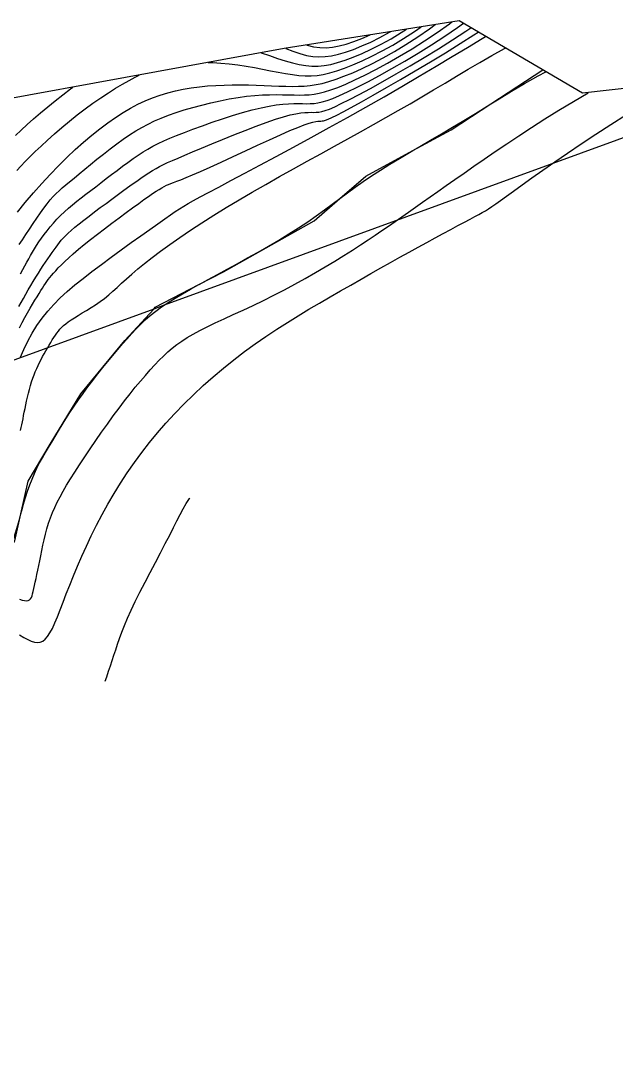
# Model space of a CAD drawing. Header units: metres. Extents: x -2219 to 435, y -3078 to 318.
# Drawn here: x 294.2 to 328.3, y 256 to 315.2 of the extents above; entities that cross this region are included whole.
import ezdxf

# ---------------------------------------------------------------- set-up
doc = ezdxf.new("R2010")
doc.units = ezdxf.units.M
for name, color, linetype in [('TERRAIN_BOUNDARY', 6, 'Continuous'), ('TERRAIN_CONTOUR_1M', 3, 'Continuous'), ('TERRAIN_CONTOUR_5M_SUPPLEMENT', 4, 'Continuous')]:
    doc.layers.add(name, color=color, linetype=linetype)

msp = doc.modelspace()

# ---------------------------------------------------------------- linework, layer by layer
at = {"layer": 'TERRAIN_BOUNDARY'}
msp.add_polyline3d([(334.466, 311.988, 0), (326.34, 311.064, 0), (319.276, 315.215, 0), (309.284, 313.622, 0), (283.816, 308.974, 0), (265.196, 302.536, 0), (256.381, 299.4, 0), (223.265, 291.711, 0), (195.534, 284.467, 0), (183.293, 283.155, 0), (172.734, 277.466, 0), (168.827, 278.773, 0), (157.385, 278.49, 0), (135.797, 277.305, 0)], dxfattribs=at)
at = {"layer": 'TERRAIN_CONTOUR_1M'}
for points in [[(294.105, 298.884, 13), (294.232, 299.106, 13), (294.365, 299.338, 13), (294.502, 299.578, 13), (294.644, 299.823, 13), (294.787, 300.068, 13), (294.932, 300.313, 13), (295.077, 300.552, 13), (295.22, 300.785, 13), (295.361, 301.007, 13), (295.499, 301.219, 13), (295.634, 301.42, 13), (295.764, 301.61, 13), (295.889, 301.79, 13), (296.008, 301.959, 13), (296.122, 302.117, 13), (296.23, 302.265, 13), (296.331, 302.402, 13), (296.43, 302.532, 13), (296.534, 302.66, 13), (296.647, 302.79, 13), (296.776, 302.925, 13), (296.925, 303.07, 13), (297.101, 303.228, 13), (297.308, 303.405, 13), (297.551, 303.602, 13), (297.825, 303.818, 13), (298.122, 304.046, 13), (298.437, 304.285, 13), (298.762, 304.527, 13), (299.091, 304.771, 13), (299.417, 305.011, 13), (299.733, 305.243, 13), (300.033, 305.463, 13), (300.319, 305.671, 13), (300.589, 305.866, 13), (300.846, 306.049, 13), (301.089, 306.219, 13), (301.321, 306.376, 13), (301.541, 306.519, 13), (301.751, 306.65, 13), (301.953, 306.768, 13), (302.157, 306.879, 13), (302.373, 306.988, 13), (302.614, 307.101, 13), (302.889, 307.225, 13), (303.211, 307.364, 13), (303.589, 307.524, 13), (304.036, 307.713, 13), (304.557, 307.931, 13), (305.138, 308.174, 13), (305.759, 308.43, 13), (306.401, 308.691, 13), (307.043, 308.946, 13), (307.667, 309.187, 13), (308.253, 309.403, 13), (308.781, 309.585, 13), (309.236, 309.726, 13), (309.622, 309.828, 13), (309.948, 309.899, 13), (310.222, 309.944, 13), (310.452, 309.968, 13), (310.648, 309.977, 13), (310.817, 309.979, 13), (310.968, 309.977, 13), (311.111, 309.979, 13), (311.258, 309.992, 13), (311.423, 310.022, 13), (311.621, 310.079, 13), (311.864, 310.168, 13), (312.167, 310.297, 13), (312.543, 310.474, 13), (313.006, 310.706, 13), (313.565, 310.999, 13), (314.208, 311.345, 13), (314.919, 311.738, 13), (315.68, 312.17, 13), (316.476, 312.632, 13), (317.288, 313.116, 13), (318.1, 313.614, 13), (318.895, 314.118, 13), (319.66, 314.62, 13), (319.951, 314.818, 13)], [(294.122, 302.416, 11), (294.311, 302.697, 11), (294.51, 302.996, 11), (294.716, 303.307, 11), (294.924, 303.621, 11), (295.132, 303.93, 11), (295.337, 304.227, 11), (295.535, 304.505, 11), (295.722, 304.755, 11), (295.897, 304.972, 11), (296.065, 305.163, 11), (296.231, 305.335, 11), (296.403, 305.498, 11), (296.585, 305.659, 11), (296.785, 305.827, 11), (297.009, 306.011, 11), (297.263, 306.218, 11), (297.551, 306.456, 11), (297.869, 306.719, 11), (298.211, 307.001, 11), (298.571, 307.294, 11), (298.943, 307.592, 11), (299.321, 307.886, 11), (299.699, 308.171, 11), (300.07, 308.44, 11), (300.431, 308.686, 11), (300.786, 308.911, 11), (301.139, 309.117, 11), (301.497, 309.307, 11), (301.866, 309.485, 11), (302.252, 309.651, 11), (302.659, 309.81, 11), (303.095, 309.963, 11), (303.562, 310.113, 11), (304.055, 310.258, 11), (304.566, 310.395, 11), (305.088, 310.523, 11), (305.613, 310.64, 11), (306.134, 310.742, 11), (306.642, 310.827, 11), (307.13, 310.894, 11), (307.593, 310.941, 11), (308.028, 310.97, 11), (308.439, 310.985, 11), (308.825, 310.989, 11), (309.188, 310.986, 11), (309.528, 310.979, 11), (309.848, 310.972, 11), (310.148, 310.968, 11), (310.431, 310.97, 11), (310.706, 310.984, 11), (310.983, 311.014, 11), (311.275, 311.066, 11), (311.591, 311.145, 11), (311.943, 311.256, 11), (312.341, 311.404, 11), (312.797, 311.594, 11), (313.317, 311.83, 11), (313.896, 312.109, 11), (314.522, 312.43, 11), (315.187, 312.789, 11), (315.879, 313.183, 11), (316.59, 313.609, 11), (317.308, 314.064, 11), (318.025, 314.545, 11), (318.73, 315.047, 11), (318.866, 315.15, 11)], [(294.206, 300.749, 12), (294.332, 300.989, 12), (294.449, 301.21, 12), (294.559, 301.416, 12), (294.667, 301.61, 12), (294.774, 301.799, 12), (294.884, 301.984, 12), (294.999, 302.171, 12), (295.122, 302.364, 12), (295.257, 302.565, 12), (295.402, 302.775, 12), (295.557, 302.99, 12), (295.724, 303.209, 12), (295.901, 303.429, 12), (296.088, 303.649, 12), (296.285, 303.867, 12), (296.492, 304.08, 12), (296.709, 304.288, 12), (296.935, 304.49, 12), (297.171, 304.691, 12), (297.417, 304.891, 12), (297.673, 305.092, 12), (297.939, 305.297, 12), (298.215, 305.508, 12), (298.501, 305.727, 12), (298.797, 305.954, 12), (299.1, 306.188, 12), (299.408, 306.424, 12), (299.718, 306.66, 12), (300.027, 306.892, 12), (300.333, 307.116, 12), (300.633, 307.33, 12), (300.924, 307.529, 12), (301.205, 307.712, 12), (301.484, 307.88, 12), (301.768, 308.039, 12), (302.065, 308.193, 12), (302.386, 308.345, 12), (302.738, 308.5, 12), (303.129, 308.662, 12), (303.569, 308.834, 12), (304.062, 309.02, 12), (304.598, 309.214, 12), (305.164, 309.412, 12), (305.745, 309.607, 12), (306.329, 309.793, 12), (306.901, 309.964, 12), (307.447, 310.115, 12), (307.956, 310.239, 12), (308.414, 310.333, 12), (308.825, 310.399, 12), (309.193, 310.442, 12), (309.523, 310.466, 12), (309.82, 310.477, 12), (310.088, 310.478, 12), (310.332, 310.475, 12), (310.558, 310.472, 12), (310.771, 310.475, 12), (310.982, 310.488, 12), (311.203, 310.518, 12), (311.448, 310.573, 12), (311.728, 310.656, 12), (312.055, 310.777, 12), (312.442, 310.939, 12), (312.901, 311.15, 12), (313.441, 311.414, 12), (314.052, 311.727, 12), (314.721, 312.084, 12), (315.434, 312.48, 12), (316.177, 312.908, 12), (316.939, 313.363, 12), (317.704, 313.839, 12), (318.46, 314.331, 12), (319.195, 314.834, 12), (319.524, 315.069, 12)], [(346.233, 314.922, 17), (302.416, 298.95, 17)], [(304.933, 312.828, 9), (305.194, 312.822, 9), (305.662, 312.796, 9), (306.139, 312.754, 9), (306.619, 312.694, 9), (307.099, 312.62, 9), (307.574, 312.536, 9), (308.04, 312.446, 9), (308.494, 312.357, 9), (308.933, 312.272, 9), (309.351, 312.196, 9), (309.747, 312.133, 9), (310.117, 312.089, 9), (310.469, 312.065, 9), (310.813, 312.065, 9), (311.157, 312.09, 9), (311.511, 312.144, 9), (311.884, 312.228, 9), (312.286, 312.345, 9), (312.725, 312.499, 9), (313.209, 312.689, 9), (313.734, 312.918, 9), (314.292, 313.184, 9), (314.878, 313.486, 9), (315.485, 313.824, 9), (316.106, 314.198, 9), (316.736, 314.607, 9), (317.109, 314.87, 9)], [(307.957, 313.38, 8), (308.433, 313.219, 8), (308.897, 313.064, 8), (309.339, 312.923, 8), (309.756, 312.804, 8), (310.143, 312.712, 8), (310.509, 312.65, 8), (310.862, 312.619, 8), (311.212, 312.62, 8), (311.567, 312.653, 8), (311.937, 312.72, 8), (312.331, 312.822, 8), (312.759, 312.96, 8), (313.225, 313.134, 8), (313.728, 313.344, 8), (314.26, 313.591, 8), (314.816, 313.872, 8), (315.388, 314.189, 8), (315.971, 314.54, 8), (316.269, 314.736, 8)], [(294.151, 297.665, 14), (294.304, 297.965, 14), (294.455, 298.251, 14), (294.604, 298.521, 14), (294.749, 298.775, 14), (294.888, 299.011, 14), (295.021, 299.231, 14), (295.145, 299.433, 14), (295.26, 299.617, 14), (295.364, 299.782, 14), (295.457, 299.929, 14), (295.541, 300.061, 14), (295.621, 300.183, 14), (295.7, 300.298, 14), (295.782, 300.411, 14), (295.87, 300.526, 14), (295.969, 300.647, 14), (296.081, 300.778, 14), (296.211, 300.923, 14), (296.362, 301.083, 14), (296.536, 301.26, 14), (296.735, 301.453, 14), (296.962, 301.665, 14), (297.22, 301.895, 14), (297.511, 302.146, 14), (297.838, 302.416, 14), (298.202, 302.707, 14), (298.593, 303.013, 14), (299.003, 303.326, 14), (299.42, 303.64, 14), (299.834, 303.948, 14), (300.235, 304.244, 14), (300.613, 304.519, 14), (300.957, 304.768, 14), (301.259, 304.985, 14), (301.523, 305.171, 14), (301.752, 305.329, 14), (301.951, 305.463, 14), (302.125, 305.575, 14), (302.279, 305.667, 14), (302.418, 305.743, 14), (302.547, 305.806, 14), (302.67, 305.86, 14), (302.802, 305.91, 14), (302.954, 305.966, 14), (303.14, 306.035, 14), (303.374, 306.125, 14), (303.669, 306.244, 14), (304.039, 306.4, 14), (304.496, 306.6, 14), (305.048, 306.849, 14), (305.675, 307.137, 14), (306.353, 307.451, 14), (307.056, 307.776, 14), (307.758, 308.101, 14), (308.434, 308.41, 14), (309.058, 308.691, 14), (309.606, 308.931, 14), (310.057, 309.118, 14), (310.419, 309.258, 14), (310.702, 309.356, 14), (310.92, 309.421, 14), (311.084, 309.458, 14), (311.207, 309.477, 14), (311.301, 309.482, 14), (311.378, 309.482, 14), (311.451, 309.484, 14), (311.534, 309.496, 14), (311.643, 309.526, 14), (311.794, 309.585, 14), (312, 309.679, 14), (312.278, 309.817, 14), (312.643, 310.009, 14), (313.111, 310.262, 14), (313.689, 310.583, 14), (314.365, 310.963, 14), (315.118, 311.393, 14), (315.927, 311.86, 14), (316.774, 312.356, 14), (317.636, 312.869, 14), (318.495, 313.389, 14), (319.331, 313.905, 14), (320.124, 314.407, 14), (320.375, 314.569, 14)], [(309.364, 313.635, 7), (309.764, 313.474, 7), (310.17, 313.336, 7), (310.549, 313.236, 7), (310.912, 313.174, 7), (311.267, 313.149, 7), (311.624, 313.162, 7), (311.991, 313.212, 7), (312.377, 313.298, 7), (312.792, 313.421, 7), (313.241, 313.578, 7), (313.722, 313.771, 7), (314.228, 313.998, 7), (314.753, 314.259, 7), (315.292, 314.554, 7), (315.349, 314.589, 7)], [(310.571, 313.827, 6), (310.589, 313.821, 6), (310.961, 313.728, 6), (311.322, 313.679, 6), (311.68, 313.672, 6), (312.044, 313.704, 6), (312.422, 313.775, 6), (312.825, 313.881, 6), (313.257, 314.022, 6), (313.717, 314.197, 6), (314.197, 314.405, 6), (314.197, 314.405, 6)], [(294.205, 291.778, 16), (294.242, 291.949, 16), (294.277, 292.119, 16), (294.311, 292.289, 16), (294.345, 292.462, 16), (294.38, 292.643, 16), (294.417, 292.833, 16), (294.457, 293.036, 16), (294.5, 293.248, 16), (294.547, 293.467, 16), (294.597, 293.691, 16), (294.65, 293.916, 16), (294.708, 294.139, 16), (294.768, 294.358, 16), (294.833, 294.569, 16), (294.901, 294.771, 16), (294.972, 294.965, 16), (295.047, 295.15, 16), (295.125, 295.33, 16), (295.206, 295.504, 16), (295.29, 295.674, 16), (295.376, 295.842, 16), (295.465, 296.009, 16), (295.555, 296.175, 16), (295.647, 296.34, 16), (295.74, 296.503, 16), (295.833, 296.661, 16), (295.926, 296.815, 16), (296.017, 296.962, 16), (296.106, 297.102, 16), (296.193, 297.233, 16), (296.278, 297.354, 16), (296.363, 297.467, 16), (296.452, 297.575, 16), (296.549, 297.68, 16), (296.659, 297.784, 16), (296.783, 297.889, 16), (296.928, 297.997, 16), (297.095, 298.112, 16), (297.288, 298.235, 16), (297.503, 298.366, 16), (297.735, 298.506, 16), (297.98, 298.655, 16), (298.234, 298.812, 16), (298.491, 298.98, 16), (298.748, 299.156, 16), (298.998, 299.342, 16), (299.241, 299.539, 16), (299.48, 299.747, 16), (299.725, 299.968, 16), (299.983, 300.205, 16), (300.261, 300.459, 16), (300.567, 300.732, 16), (300.909, 301.026, 16), (301.295, 301.343, 16), (301.73, 301.683, 16), (302.213, 302.046, 16), (302.742, 302.427, 16), (303.313, 302.825, 16), (303.923, 303.237, 16), (304.569, 303.661, 16), (305.249, 304.092, 16), (305.958, 304.53, 16), (306.695, 304.971, 16), (307.453, 305.414, 16), (308.228, 305.857, 16), (309.013, 306.3, 16), (309.803, 306.74, 16), (310.593, 307.177, 16), (311.378, 307.609, 16), (312.151, 308.035, 16), (312.908, 308.454, 16), (313.65, 308.866, 16), (314.376, 309.273, 16), (315.089, 309.675, 16), (315.788, 310.074, 16), (316.476, 310.47, 16), (317.152, 310.864, 16), (317.818, 311.258, 16), (318.476, 311.651, 16), (319.131, 312.045, 16), (319.791, 312.439, 16), (320.463, 312.834, 16), (321.153, 313.228, 16), (321.869, 313.623, 16), (321.93, 313.655, 16)], [(321.092, 310.46, 17), (324.065, 312.401, 17)], [(293.99, 306.656, 9), (294.214, 306.904, 9), (294.46, 307.162, 9), (294.732, 307.436, 9), (295.038, 307.731, 9), (295.378, 308.051, 9), (295.75, 308.391, 9), (296.148, 308.746, 9), (296.567, 309.108, 9), (297.001, 309.472, 9), (297.446, 309.83, 9), (297.896, 310.178, 9), (298.345, 310.507, 9), (298.789, 310.814, 9), (299.222, 311.097, 9), (299.639, 311.355, 9), (300.037, 311.589, 9), (300.409, 311.799, 9), (300.752, 311.985, 9), (300.986, 312.108, 9)], [(321.092, 310.46, 17), (321.567, 310.75, 17), (322.281, 311.181, 17), (323.023, 311.618, 17), (323.798, 312.062, 17), (324.233, 312.302, 17)], [(293.916, 308.648, 8), (294.235, 308.954, 8), (294.581, 309.276, 8), (294.952, 309.609, 8), (295.343, 309.952, 8), (295.753, 310.298, 8), (296.176, 310.644, 8), (296.611, 310.986, 8), (297.053, 311.319, 8), (297.184, 311.414, 8)], [(294.135, 282.145, 18), (294.297, 282.094, 18), (294.436, 282.062, 18), (294.551, 282.053, 18), (294.643, 282.065, 18), (294.716, 282.099, 18), (294.773, 282.155, 18), (294.82, 282.231, 18), (294.858, 282.329, 18), (294.893, 282.447, 18), (294.927, 282.585, 18), (294.963, 282.743, 18), (295.003, 282.921, 18), (295.046, 283.116, 18), (295.092, 283.329, 18), (295.14, 283.558, 18), (295.19, 283.804, 18), (295.243, 284.064, 18), (295.299, 284.338, 18), (295.356, 284.625, 18), (295.417, 284.923, 18), (295.482, 285.229, 18), (295.552, 285.54, 18), (295.629, 285.855, 18), (295.714, 286.169, 18), (295.808, 286.482, 18), (295.912, 286.789, 18), (296.027, 287.091, 18), (296.156, 287.39, 18), (296.3, 287.691, 18), (296.46, 288, 18), (296.639, 288.321, 18), (296.839, 288.66, 18), (297.061, 289.021, 18), (297.307, 289.409, 18), (297.578, 289.828, 18), (297.871, 290.272, 18), (298.181, 290.734, 18), (298.503, 291.207, 18), (298.834, 291.684, 18), (299.169, 292.157, 18), (299.503, 292.62, 18), (299.832, 293.065, 18), (300.152, 293.487, 18), (300.462, 293.885, 18), (300.764, 294.259, 18), (301.056, 294.61, 18), (301.338, 294.939, 18), (301.612, 295.247, 18), (301.876, 295.533, 18), (302.132, 295.799, 18), (302.379, 296.045, 18), (302.625, 296.276, 18), (302.876, 296.493, 18), (303.138, 296.701, 18), (303.419, 296.903, 18), (303.727, 297.103, 18), (304.066, 297.303, 18), (304.446, 297.509, 18), (304.87, 297.722, 18), (305.335, 297.944, 18), (305.836, 298.175, 18), (306.367, 298.418, 18), (306.923, 298.673, 18), (307.498, 298.94, 18), (308.087, 299.221, 18), (308.685, 299.517, 18), (309.286, 299.827, 18), (309.885, 300.15, 18), (310.477, 300.48, 18), (311.059, 300.813, 18), (311.625, 301.147, 18), (312.171, 301.476, 18), (312.691, 301.797, 18), (313.182, 302.105, 18), (313.641, 302.399, 18), (314.071, 302.679, 18), (314.478, 302.95, 18), (314.869, 303.214, 18), (315.25, 303.475, 18), (315.625, 303.736, 18), (316.001, 304, 18), (316.385, 304.27, 18), (316.78, 304.55, 18), (317.191, 304.84, 18), (317.62, 305.143, 18), (318.07, 305.46, 18), (318.543, 305.792, 18), (319.041, 306.141, 18), (319.568, 306.508, 18), (320.126, 306.896, 18), (320.718, 307.304, 18), (321.343, 307.731, 18), (322.002, 308.176, 18), (322.695, 308.637, 18), (323.423, 309.111, 18), (324.186, 309.598, 18), (324.983, 310.095, 18), (325.816, 310.601, 18), (326.664, 311.101, 18)], [(316.636, 307.791, 17), (317.039, 308.026, 17), (317.651, 308.381, 17), (318.275, 308.747, 17), (318.91, 309.124, 17), (319.553, 309.514, 17), (320.208, 309.916, 17), (320.878, 310.328, 17), (321.092, 310.46, 17)], [(316.636, 307.791, 17), (318.834, 308.985, 17), (321.092, 310.46, 17)], [(294.147, 280.105, 19), (294.39, 279.959, 19), (294.614, 279.838, 19), (294.816, 279.747, 19), (295, 279.689, 19), (295.169, 279.667, 19), (295.325, 279.685, 19), (295.471, 279.745, 19), (295.611, 279.85, 19), (295.748, 280.005, 19), (295.883, 280.211, 19), (296.021, 280.47, 19), (296.164, 280.781, 19), (296.313, 281.138, 19), (296.471, 281.538, 19), (296.638, 281.975, 19), (296.819, 282.447, 19), (297.013, 282.949, 19), (297.224, 283.477, 19), (297.453, 284.026, 19), (297.7, 284.594, 19), (297.965, 285.176, 19), (298.248, 285.769, 19), (298.548, 286.37, 19), (298.865, 286.975, 19), (299.2, 287.58, 19), (299.551, 288.183, 19), (299.92, 288.78, 19), (300.305, 289.37, 19), (300.709, 289.953, 19), (301.131, 290.529, 19), (301.572, 291.098, 19), (302.034, 291.66, 19), (302.515, 292.215, 19), (303.017, 292.762, 19), (303.541, 293.301, 19), (304.084, 293.831, 19), (304.643, 294.351, 19), (305.218, 294.858, 19), (305.805, 295.352, 19), (306.402, 295.832, 19), (307.007, 296.295, 19), (307.618, 296.74, 19), (308.232, 297.167, 19), (308.848, 297.576, 19), (309.464, 297.97, 19), (310.08, 298.35, 19), (310.693, 298.718, 19), (311.302, 299.075, 19), (311.905, 299.424, 19), (312.502, 299.767, 19), (313.09, 300.104, 19), (313.67, 300.435, 19), (314.24, 300.76, 19), (314.8, 301.078, 19), (315.35, 301.389, 19), (315.889, 301.691, 19), (316.416, 301.985, 19), (316.93, 302.27, 19), (317.432, 302.544, 19), (317.915, 302.807, 19), (318.377, 303.055, 19), (318.811, 303.287, 19), (319.213, 303.502, 19), (319.579, 303.696, 19), (319.903, 303.869, 19), (320.181, 304.017, 19), (320.411, 304.142, 19), (320.606, 304.251, 19), (320.784, 304.355, 19), (320.959, 304.465, 19), (321.15, 304.592, 19), (321.373, 304.747, 19), (321.644, 304.939, 19), (321.98, 305.179, 19), (322.393, 305.476, 19), (322.882, 305.827, 19), (323.441, 306.225, 19), (324.064, 306.664, 19), (324.747, 307.14, 19), (325.482, 307.646, 19), (326.265, 308.175, 19), (327.09, 308.724, 19), (327.952, 309.284, 19), (328.848, 309.85, 19)], [(312.467, 305.052, 17), (312.467, 305.052, 17), (312.902, 305.378, 17), (313.343, 305.702, 17), (313.797, 306.026, 17), (314.274, 306.351, 17), (314.778, 306.677, 17), (315.31, 307.006, 17), (315.866, 307.339, 17), (316.443, 307.679, 17), (316.636, 307.791, 17)], [(312.467, 305.052, 17), (313.953, 306.334, 17), (316.636, 307.791, 17)], [(304.404, 300.129, 17), (304.412, 300.134, 17), (304.924, 300.413, 17), (305.459, 300.703, 17), (306.016, 301.006, 17), (306.593, 301.322, 17), (307.184, 301.649, 17), (307.781, 301.986, 17), (308.377, 302.33, 17), (308.967, 302.677, 17), (309.542, 303.026, 17), (310.096, 303.374, 17), (310.622, 303.719, 17), (311.115, 304.059, 17), (311.582, 304.394, 17), (312.03, 304.725, 17), (312.467, 305.052, 17)], [(304.404, 300.129, 17), (305.799, 300.855, 17), (310.994, 303.782, 17), (312.467, 305.052, 17)], [(301.819, 298.733, 17), (301.908, 298.83, 17), (304.404, 300.129, 17)], [(302.416, 298.95, 17), (302.634, 299.097, 17), (303.035, 299.347, 17), (303.466, 299.602, 17), (303.925, 299.864, 17), (304.404, 300.129, 17)], [(301.819, 298.733, 17), (184.445, 255.95, 17), (184.67, 255.963, 17)], [(294.221, 287.016, 17), (294.274, 287.208, 17), (294.378, 287.579, 17), (294.488, 287.952, 17), (294.604, 288.318, 17), (294.727, 288.672, 17), (294.858, 289.008, 17), (294.996, 289.327, 17), (295.142, 289.634, 17), (295.295, 289.933, 17), (295.456, 290.228, 17), (295.624, 290.523, 17), (295.8, 290.821, 17), (295.984, 291.128, 17), (296.175, 291.445, 17), (296.375, 291.774, 17), (296.583, 292.112, 17), (296.8, 292.458, 17), (297.028, 292.812, 17), (297.266, 293.172, 17), (297.515, 293.537, 17), (297.775, 293.906, 17), (298.047, 294.277, 17), (298.328, 294.648, 17), (298.615, 295.017, 17), (298.905, 295.381, 17), (299.195, 295.737, 17), (299.482, 296.083, 17), (299.763, 296.417, 17), (300.035, 296.735, 17), (300.296, 297.036, 17), (300.551, 297.321, 17), (300.806, 297.594, 17), (301.065, 297.856, 17), (301.335, 298.11, 17), (301.621, 298.359, 17), (301.929, 298.605, 17), (302.266, 298.85, 17), (302.416, 298.95, 17)], [(294.221, 287.016, 17), (294.647, 288.888, 17), (295.903, 291, 17), (297.646, 293.877, 17), (300.165, 296.925, 17), (301.819, 298.733, 17)], [(302.416, 298.95, 17), (301.819, 298.733, 17)], [(299.043, 277.457, 21), (299.13, 277.708, 21), (299.238, 278.021, 21), (299.343, 278.333, 21), (299.446, 278.642, 21), (299.544, 278.947, 21), (299.643, 279.255, 21), (299.746, 279.571, 21), (299.861, 279.903, 21), (299.99, 280.256, 21), (300.141, 280.637, 21), (300.317, 281.053, 21), (300.524, 281.509, 21), (300.764, 282.011, 21), (301.032, 282.547, 21), (301.319, 283.106, 21), (301.616, 283.675, 21), (301.914, 284.241, 21), (302.205, 284.792, 21), (302.48, 285.316, 21), (302.731, 285.799, 21), (302.951, 286.232, 21), (303.148, 286.621, 21), (303.329, 286.975, 21), (303.504, 287.3, 21), (303.681, 287.607, 21), (303.871, 287.902, 21), (303.891, 287.93, 21)], [(291.852, 285.241, 17), (292.127, 285.134, 17), (292.427, 285.025, 17), (292.691, 284.943, 17), (292.919, 284.895, 17), (293.114, 284.884, 17), (293.279, 284.912, 17), (293.419, 284.978, 17), (293.538, 285.083, 17), (293.642, 285.226, 17), (293.734, 285.407, 17), (293.82, 285.626, 17), (293.904, 285.883, 17), (293.991, 286.176, 17), (294.081, 286.499, 17), (294.175, 286.846, 17), (294.221, 287.016, 17)], [(291.852, 285.241, 17), (293.288, 284.481, 17), (293.873, 285.482, 17), (294.221, 287.016, 17)]]:
    msp.add_polyline3d(points, dxfattribs=at)
at = {"layer": 'TERRAIN_CONTOUR_5M_SUPPLEMENT'}
for points in [[(294.027, 304.266, 10), (294.474, 304.827, 10), (294.937, 305.378, 10), (295.41, 305.913, 10), (295.888, 306.43, 10), (296.369, 306.925, 10), (296.851, 307.398, 10), (297.331, 307.848, 10), (297.807, 308.272, 10), (298.277, 308.67, 10), (298.739, 309.039, 10), (299.192, 309.378, 10), (299.633, 309.687, 10), (300.065, 309.967, 10), (300.49, 310.218, 10), (300.912, 310.442, 10), (301.332, 310.641, 10), (301.754, 310.816, 10), (302.181, 310.968, 10), (302.615, 311.1, 10), (303.058, 311.211, 10), (303.509, 311.305, 10), (303.967, 311.381, 10), (304.431, 311.441, 10), (304.898, 311.487, 10), (305.367, 311.519, 10), (305.837, 311.539, 10), (306.305, 311.548, 10), (306.771, 311.548, 10), (307.231, 311.541, 10), (307.684, 311.528, 10), (308.126, 311.512, 10), (308.555, 311.495, 10), (308.969, 311.48, 10), (309.364, 311.469, 10), (309.738, 311.463, 10), (310.091, 311.465, 10), (310.429, 311.48, 10), (310.763, 311.51, 10), (311.102, 311.56, 10), (311.455, 311.634, 10), (311.831, 311.736, 10), (312.241, 311.869, 10), (312.692, 312.038, 10), (313.193, 312.245, 10), (313.739, 312.492, 10), (314.324, 312.776, 10), (314.94, 313.099, 10), (315.581, 313.459, 10), (316.241, 313.856, 10), (316.913, 314.289, 10), (317.59, 314.758, 10), (317.911, 314.997, 10)], [(294.187, 295.932, 15), (294.393, 296.41, 15), (294.621, 296.886, 15), (294.871, 297.351, 15), (295.142, 297.797, 15), (295.436, 298.218, 15), (295.754, 298.617, 15), (296.098, 298.999, 15), (296.47, 299.371, 15), (296.872, 299.739, 15), (297.307, 300.109, 15), (297.776, 300.486, 15), (298.282, 300.877, 15), (298.823, 301.284, 15), (299.389, 301.702, 15), (299.963, 302.121, 15), (300.532, 302.53, 15), (301.08, 302.921, 15), (301.593, 303.285, 15), (302.056, 303.611, 15), (302.454, 303.891, 15), (302.779, 304.119, 15), (303.05, 304.306, 15), (303.292, 304.466, 15), (303.53, 304.615, 15), (303.789, 304.768, 15), (304.094, 304.939, 15), (304.471, 305.143, 15), (304.945, 305.395, 15), (305.534, 305.706, 15), (306.23, 306.074, 15), (307.02, 306.493, 15), (307.888, 306.954, 15), (308.82, 307.453, 15), (309.802, 307.983, 15), (310.819, 308.536, 15), (311.858, 309.108, 15), (312.904, 309.691, 15), (313.949, 310.281, 15), (314.985, 310.873, 15), (316.005, 311.462, 15), (317, 312.043, 15), (317.964, 312.611, 15), (318.888, 313.162, 15), (319.766, 313.691, 15), (320.591, 314.194, 15), (320.797, 314.321, 15)]]:
    msp.add_polyline3d(points, dxfattribs=at)

doc.saveas('drawing.dxf')
